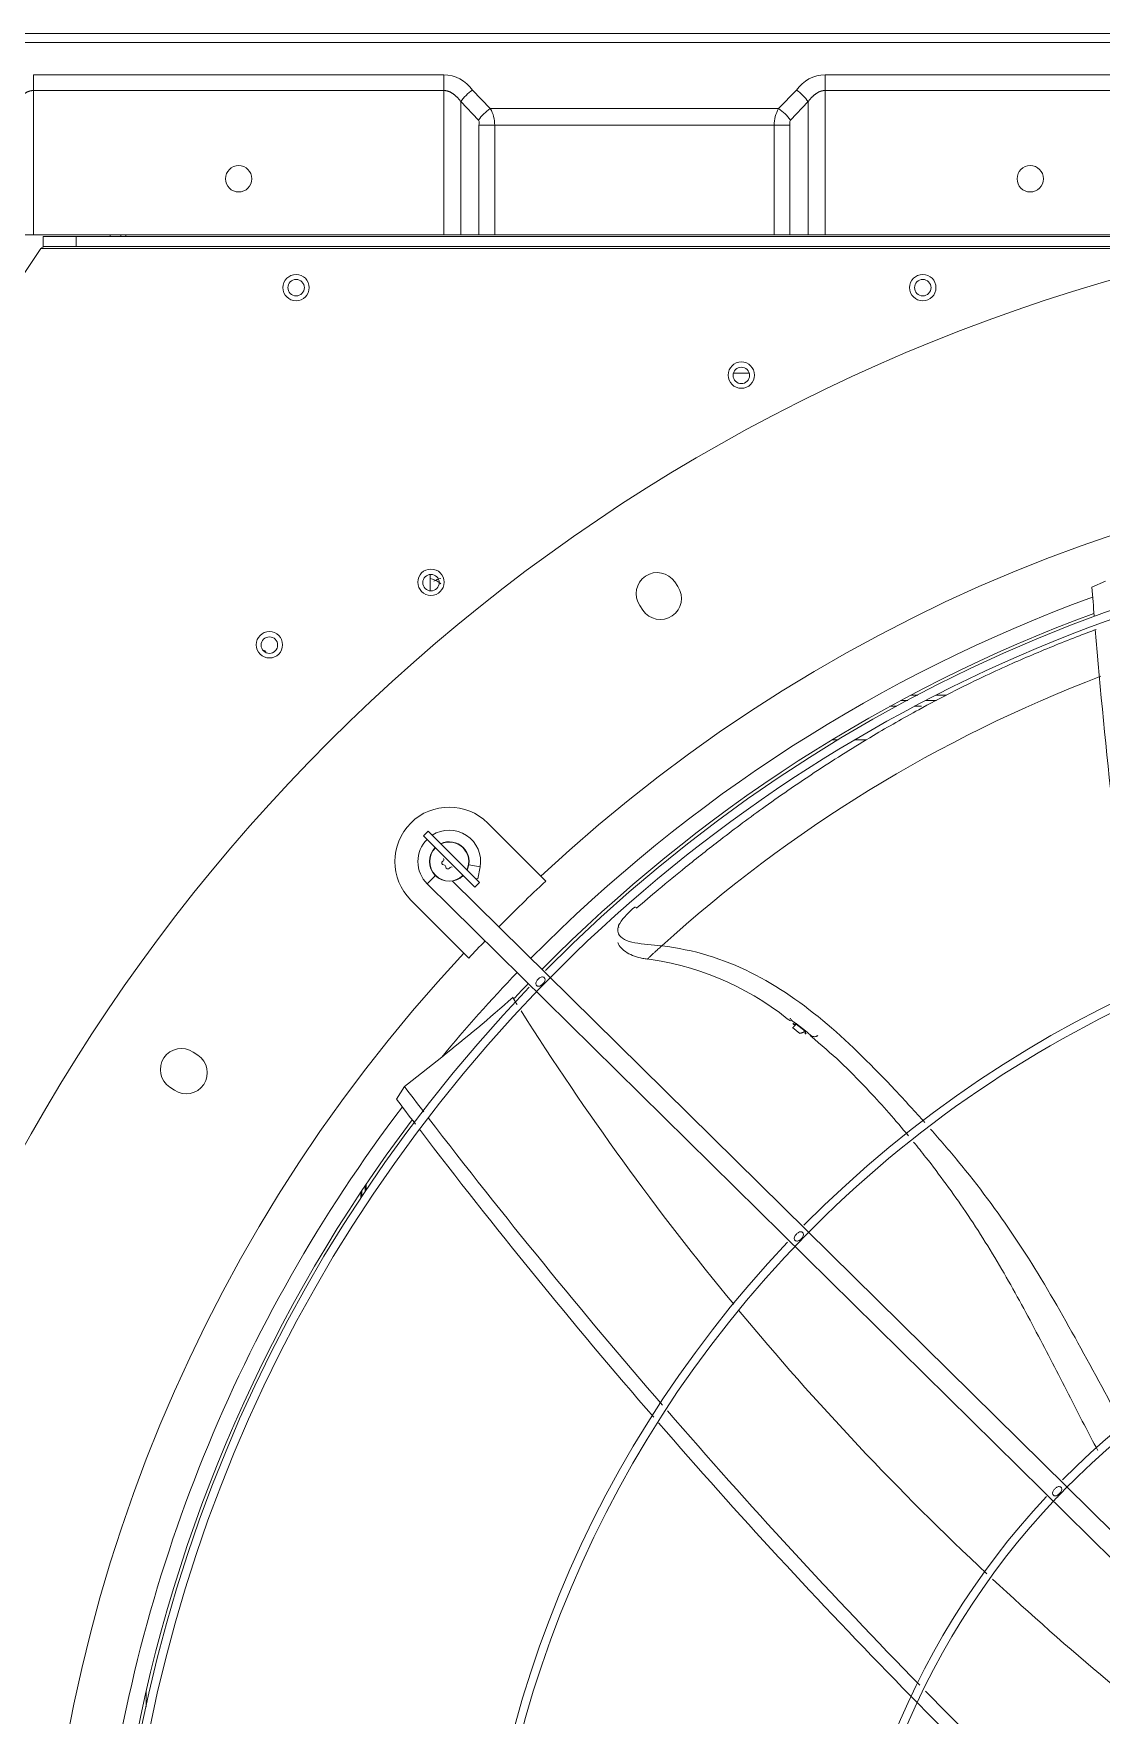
# Model space of a CAD drawing. Header units: millimetres. Extents: x 113490 to 142599, y -20467 to 115.
# Drawn here: x 130817 to 131140, y -10194 to -9684 of the extents above; entities that cross this region are included whole.
import ezdxf

# ---------------------------------------------------------------- set-up
doc = ezdxf.new("R2010")
doc.units = ezdxf.units.MM
doc.layers.add('DV3_0', color=7, linetype='Continuous')

msp = doc.modelspace()

# ---------------------------------------------------------------- linework, layer by layer
at = {"layer": 'DV3_0', "color": 7, "linetype": 'Continuous', "lineweight": 15}
for p, q in [((130738.62, -9684.49), (131853.86, -9684.49)), ((130816.68, -9745.49), (130811.51, -9745.49)), ((130816.68, -9745.49), (130941, -9745.49)), ((130819.58, -9748.99), (130819.58, -9745.99)), ((130819.58, -9745.99), (130829.58, -9745.99)), ((130829.58, -9745.99), (131762.9, -9745.99)), ((130829.58, -9745.99), (130829.58, -9748.99)), ((130844.64, -9745.99), (130844.64, -9745.49)), ((130946.16, -9745.49), (130941, -9745.49)), ((130946.16, -9745.49), (130951.69, -9745.49)), ((130956.46, -9745.49), (130951.69, -9745.49)), ((131041.22, -9745.49), (130956.46, -9745.49)), ((131045.99, -9745.49), (131041.22, -9745.49)), ((131045.99, -9745.49), (131051.51, -9745.49)), ((131056.68, -9745.49), (131051.51, -9745.49)), ((131056.68, -9745.49), (131181, -9745.49)), ((130818.84, -9749.59), (130754.84, -9845.59)), ((130819.58, -9749.17), (130819.58, -9748.99)), ((130829.58, -9748.99), (130819.58, -9748.99)), ((130829.58, -9748.99), (131762.9, -9748.99)), ((131033.63, -9787.36), (131028.85, -9787.36)), ((130936.85, -9853.37), (130936.85, -9848.41)), ((131012.02, -9852.11), (131011.08, -9850.7)), ((131141.65, -9850.46), (131137.55, -9852.32)), ((131000.44, -9857.81), (131001.38, -9859.23)), ((131079.62, -9886.59), (131081.74, -9886.59)), ((131087.11, -9886.59), (131090.42, -9886.59)), ((131058.67, -9898.59), (131060.6, -9898.59)), ((131065.48, -9898.59), (131069.12, -9898.59)), ((130970.46, -9939.88), (130954.35, -9923.77)), ((130936.32, -9926.24), (130934.91, -9927.66)), ((130950.46, -9943.22), (130934.91, -9927.66)), ((130936.32, -9926.24), (130951.88, -9941.8)), ((130946.72, -9939.88), (130947.21, -9939.96)), ((130951.4, -9940.7), (130952.04, -9937.09)), ((130971.96, -9941.37), (130970.46, -9939.88)), ((130936.01, -9942.2), (131278.44, -10279.87)), ((131282, -10274.95), (130943.7, -9941.35)), ((130950.46, -9943.22), (130951.88, -9941.8)), ((130950.64, -9940.57), (130951.4, -9940.7)), ((130931.02, -9947.1), (130947.13, -9963.22)), ((130947.13, -9963.22), (130948.62, -9964.71)), ((131045.18, -9983.09), (131046.19, -9983.77)), ((131046.8, -9985.75), (131048.97, -9987.61)), ((131047.95, -9984.64), (131047.85, -9984.74)), ((131050.74, -9986.77), (131047.95, -9984.64)), ((131052.13, -9988.16), (131053.43, -9989.31)), ((130866.47, -9994.13), (130865.06, -9993.19)), ((130940.39, -9994.73), (130930.04, -10002.89)), ((130857.95, -10003.83), (130859.36, -10004.78)), ((130929.11, -10003.65), (130926.66, -10007.43)), ((130930.04, -10002.89), (130929.11, -10003.65)), ((130915.91, -10037.42), (130915.91, -10035.61)), ((130916.22, -10035.15), (130916.22, -10036.96)), ((130917.2, -10035.48), (130917.2, -10033.68)), ((130917.51, -10033.24), (130917.51, -10035.03)), ((130850.75, -10191.66), (130850.75, -10187.08))]:
    msp.add_line(p, q, dxfattribs=at)
at = {"layer": 'DV3_0', "color": 7, "linetype": 'Continuous', "lineweight": 20}
for p, q in [((130738.62, -9687.14), (131853.86, -9687.14)), ((130941, -9696.95), (130816.68, -9696.95)), ((130816.68, -9701.73), (130816.68, -9696.95)), ((130941, -9701.73), (130941, -9696.95)), ((131181, -9696.95), (131056.68, -9696.95)), ((131056.68, -9701.73), (131056.68, -9696.95)), ((130816.68, -9701.73), (130816.68, -9745.49)), ((130941, -9701.73), (130816.68, -9701.73)), ((130941, -9701.73), (130941, -9745.49)), ((130946.16, -9705.11), (130946.16, -9745.49)), ((130951.55, -9710.7), (130946.16, -9705.11)), ((130955.13, -9707.21), (130949.74, -9701.62)), ((131047.93, -9701.62), (131042.55, -9707.21)), ((131051.51, -9705.11), (131046.13, -9710.7)), ((131051.51, -9705.11), (131051.51, -9745.49)), ((131056.68, -9701.73), (131056.68, -9745.49)), ((131181, -9701.73), (131056.68, -9701.73)), ((131042.55, -9707.21), (130955.13, -9707.21)), ((130951.69, -9712.24), (130956.46, -9712.24)), ((130951.69, -9745.49), (130951.69, -9712.24)), ((131041.22, -9712.24), (130956.46, -9712.24)), ((130956.46, -9745.49), (130956.46, -9712.24)), ((131041.22, -9712.24), (131041.22, -9745.49)), ((131045.99, -9712.24), (131041.22, -9712.24)), ((131045.99, -9712.24), (131045.99, -9745.49)), ((130839.84, -9745.99), (130839.84, -9745.49)), ((130843.16, -9745.99), (130843.16, -9745.49)), ((130818.84, -9749.59), (131773.64, -9749.59)), ((131078.39, -9888.39), (131076.31, -9888.39)), ((131082.62, -9884.99), (131084.77, -9884.99)), ((131085.82, -9888.39), (131083.68, -9888.39)), ((131090.21, -9884.99), (131093.44, -9884.99)), ((130938.47, -9939.71), (130936.01, -9942.2)), ((130948.59, -9936.48), (130952.04, -9937.09)), ((131050.64, -9986.89), (131047.85, -9984.74))]:
    msp.add_line(p, q, dxfattribs=at)
at = {"layer": 'DV3_0', "color": 7, "linetype": 'Continuous', "lineweight": 15}
for centre, radius in [((130878.84, -9728.49), 4), ((131118.84, -9728.49), 4), ((130896.24, -9761.49), 4), ((130896.25, -9761.49), 2.5), ((131086.24, -9761.49), 4), ((131086.25, -9761.49), 2.5), ((131031.24, -9787.99), 4), ((131031.24, -9788.09), 2.5), ((130937.14, -9850.79), 4), ((130937.14, -9850.89), 2.5), ((130888.16, -9869.74), 4), ((130888.16, -9869.84), 2.5)]:
    msp.add_circle(centre, radius, dxfattribs=at)
at = {"layer": 'DV3_0', "color": 7, "linetype": 'Continuous', "lineweight": 20}
for centre, radius, start, end in [((130940.75, -9707.93), 10.99, 35.0742, 88.685), ((131056.93, -9707.93), 10.99, 91.315, 144.9259), ((130949.9, -9711.63), 1.89, 340.9987, 29.2464), ((130947.13, -9712.01), 9.33, 358.5724, 30.9701), ((131050.55, -9712.01), 9.33, 149.0304, 181.427), ((131047.78, -9711.63), 1.89, 150.7542, 199.0007), ((131296.24, -10288.99), 461.75, 110.0855, 135.4011), ((131289.75, -10272.28), 420.46, 110.8294, 132.2399), ((131296.24, -10288.99), 461.75, 136.1456, 140.4114), ((131296.24, -10288.99), 461.75, 142.7915, 173.1384)]:
    msp.add_arc(centre, radius, start, end, dxfattribs=at)
at = {"layer": 'DV3_0', "color": 7, "linetype": 'Continuous', "lineweight": 15}
for centre, radius, start, end in [((130822.12, -9754.47), 5.88, 115.5827, 123.9244), ((131296.24, -10288.99), 551.5, 105.4775, 164.5225), ((131296.24, -10288.99), 477.5, 46.9802, 133.0198), ((131296.24, -10288.99), 456, 45.9967, 135.345), ((131296.24, -10288.99), 453.5, 90, 135.5593), ((131005.76, -9854.26), 6.4, 33.75, 213.75), ((131006.7, -9855.67), 6.4, 213.75, 33.75), ((132973.57, -9714.08), 1841.22, 184.30567, 184.57799), ((131296.24, -10288.99), 457, 110.247, 135.4011), ((132973.57, -9714.08), 1841.22, 184.70532, 188.15423), ((130942.68, -9935.44), 16.5, 45, 225), ((130942.68, -9935.44), 9.5, 135, 225.4011), ((130942.68, -9935.44), 9.5, 350, 122.8178), ((130942.68, -9935.44), 6, 334.4712, 115.5288), ((130942.68, -9935.44), 5.91, 334.7712, 115.2288), ((130942.68, -9935.44), 6, 135, 315), ((130942.68, -9935.44), 5.91, 135, 315), ((130940.43, -9934.83), 0.6, 298.8788, 31.1212), ((130941.01, -9935.88), 0.6, 118.8618, 271.1382), ((130941.04, -9937.08), 0.6, 358.8788, 91.1212), ((130942.24, -9937.11), 0.6, 178.8617, 331.1383), ((130943.29, -9937.69), 0.6, 58.8788, 151.1212), ((131296.24, -10288.99), 475.39, 133.011, 135.4011), ((131296.24, -10288.99), 346, 46.4603, 135.3186), ((131010.87, -9964.97), 19.7, 127.2844, 146.8694), ((131296.24, -10288.99), 343.5, 90, 135.6595), ((130997.55, -9956.16), 3.73, 148.8324, 198.5323), ((130994.99, -9955.01), 1.01, 129.0108, 207.7636), ((130994.16, -9954.11), 0.229, 329.2787, 337.2497), ((131296.24, -10288.99), 475.39, 136.1242, 136.989), ((131296.24, -10288.99), 477.5, 136.9802, 223.0198), ((130991.35, -10050.56), 86.32, 51.4172, 83.6329), ((130996.36, -10052.82), 92.44, 83.3264, 83.4691), ((131296.24, -10288.99), 456, 136.2282, 225.3442), ((131296.24, -10288.99), 453.5, 135.9912, 225.5589), ((131296.24, -10288.99), 457, 136.1533, 136.9627), ((131296.24, -10288.99), 453.5, 135.9166, 135.9912), ((131296.24, -10288.99), 453.5, 135.5593, 135.9166), ((130688.76, -9674.29), 407.44, 308.1421, 312.0989), ((131701.63, -9514.4), 872.25, 211.99842, 212.16586), ((131701.63, -9514.4), 872.25, 212.31442, 219.53683), ((131046.29, -9983.41), 5.58, 321.387, 322.944), ((130861.5, -9998.51), 6.4, 56.25, 236.25), ((130862.92, -9999.45), 6.4, 236.25, 56.25), ((132460.48, -8843.21), 1921.39, 217.15391, 217.44204), ((132396.25, -8898.73), 1840.9, 217.03202, 217.32877), ((131296.24, -10288.99), 457, 142.9574, 169.7123), ((132396.25, -8898.73), 1840.9, 217.39011, 220.89455), ((132460.48, -8843.21), 1921.39, 217.51308, 220.85897), ((131296.24, -10288.99), 346, 136.506, 225.3203), ((131296.24, -10288.99), 343.5, 135.6595, 225.6229), ((131296.24, -10288.99), 236, 46.5586, 135.2674), ((131296.24, -10288.99), 233.5, 90, 135.7261), ((131701.63, -9514.4), 872.25, 219.6863, 226.90224), ((132460.48, -8843.21), 1921.39, 220.9289, 224.29797), ((132396.25, -8898.73), 1840.9, 220.96503, 227.76772), ((131296.24, -10288.99), 236, 136.9648, 225.2631), ((131296.24, -10288.99), 233.5, 136.5342, 225.7814), ((131296.24, -10288.99), 233.5, 135.7261, 136.5342), ((131701.63, -9514.4), 872.25, 227.0594, 233.1795), ((132460.48, -8843.21), 1921.39, 224.37443, 227.39583)]:
    msp.add_arc(centre, radius, start, end, dxfattribs=at)
for centre, major_axis, ratio, start_param, end_param in [((130949.74, -9705.11), (-4.49, -4.33), 0.436952, 4.313983, 5.138233), ((131047.93, -9705.11), (4.49, -4.33), 0.436952, 1.144952, 1.969202), ((130955.13, -9710.7), (-4.49, -4.33), 0.436952, 4.313983, 5.138233), ((131042.55, -9710.7), (4.49, -4.33), 0.436952, 1.144952, 1.969202), ((130886.39, -9874.99), (0, -3.5), 0.386711, 2.52776, 3.209277)]:
    msp.add_ellipse(centre, major_axis=major_axis, ratio=ratio, start_param=start_param, end_param=end_param, dxfattribs=at)
at = {"layer": 'DV3_0', "color": 7, "linetype": 'Continuous', "lineweight": 20}
for points, knots in [([(130816.68, -9701.73), (130816.63, -9701.73), (130816.53, -9701.73), (130816.39, -9701.74), (130816.24, -9701.75), (130816.09, -9701.77), (130815.95, -9701.79), (130815.8, -9701.82), (130815.65, -9701.85), (130815.5, -9701.89), (130815.35, -9701.94), (130815.2, -9701.99), (130815.05, -9702.05), (130814.9, -9702.11), (130814.74, -9702.18), (130814.58, -9702.26), (130814.42, -9702.35), (130814.26, -9702.44), (130814.1, -9702.54), (130813.93, -9702.65), (130813.76, -9702.77), (130813.59, -9702.89), (130813.42, -9703.03), (130813.24, -9703.18), (130813.06, -9703.34), (130812.88, -9703.51), (130812.69, -9703.7), (130812.5, -9703.89), (130812.31, -9704.1), (130812.11, -9704.33), (130811.91, -9704.57), (130811.71, -9704.83), (130811.58, -9705.01), (130811.51, -9705.11)], [0, 0, 0, 0, 0.024413, 0.048868, 0.073403, 0.098058, 0.122876, 0.147897, 0.173164, 0.198721, 0.224613, 0.250887, 0.277591, 0.304774, 0.33249, 0.360793, 0.38974, 0.419391, 0.449809, 0.481061, 0.513216, 0.546348, 0.580533, 0.615853, 0.652392, 0.69024, 0.729488, 0.770232, 0.812573, 0.856611, 0.902453, 0.950186, 1, 1, 1, 1]), ([(130946.16, -9705.11), (130946.1, -9705.01), (130945.96, -9704.83), (130945.76, -9704.57), (130945.57, -9704.33), (130945.37, -9704.1), (130945.18, -9703.89), (130944.99, -9703.7), (130944.8, -9703.51), (130944.62, -9703.34), (130944.44, -9703.18), (130944.26, -9703.03), (130944.09, -9702.89), (130943.92, -9702.77), (130943.75, -9702.65), (130943.58, -9702.54), (130943.42, -9702.44), (130943.26, -9702.35), (130943.1, -9702.26), (130942.94, -9702.18), (130942.78, -9702.11), (130942.63, -9702.05), (130942.48, -9701.99), (130942.32, -9701.94), (130942.17, -9701.89), (130942.02, -9701.85), (130941.88, -9701.82), (130941.73, -9701.79), (130941.58, -9701.77), (130941.44, -9701.75), (130941.29, -9701.74), (130941.15, -9701.73), (130941.05, -9701.73), (130941, -9701.73)], [0, 0, 0, 0, 0.049764, 0.097517, 0.143364, 0.187409, 0.229756, 0.270506, 0.309759, 0.347611, 0.384155, 0.419479, 0.453668, 0.486804, 0.518962, 0.550217, 0.580639, 0.610293, 0.639243, 0.667548, 0.695267, 0.722453, 0.749159, 0.775436, 0.80133, 0.82689, 0.85216, 0.877183, 0.902004, 0.92666, 0.951207, 0.975655, 1, 1, 1, 1]), ([(131056.68, -9701.73), (131056.63, -9701.73), (131056.53, -9701.73), (131056.39, -9701.74), (131056.24, -9701.75), (131056.09, -9701.77), (131055.95, -9701.79), (131055.8, -9701.82), (131055.65, -9701.85), (131055.5, -9701.89), (131055.35, -9701.94), (131055.2, -9701.99), (131055.05, -9702.05), (131054.9, -9702.11), (131054.74, -9702.18), (131054.58, -9702.26), (131054.42, -9702.35), (131054.26, -9702.44), (131054.1, -9702.54), (131053.93, -9702.65), (131053.76, -9702.77), (131053.59, -9702.89), (131053.42, -9703.03), (131053.24, -9703.18), (131053.06, -9703.34), (131052.88, -9703.51), (131052.69, -9703.7), (131052.5, -9703.89), (131052.31, -9704.1), (131052.11, -9704.33), (131051.91, -9704.57), (131051.71, -9704.83), (131051.58, -9705.01), (131051.51, -9705.11)], [0, 0, 0, 0, 0.024413, 0.048868, 0.073403, 0.098058, 0.122876, 0.147897, 0.173164, 0.198721, 0.224613, 0.250887, 0.277591, 0.304774, 0.33249, 0.360793, 0.38974, 0.419391, 0.449809, 0.481061, 0.513216, 0.546348, 0.580533, 0.615853, 0.652392, 0.69024, 0.729488, 0.770232, 0.812573, 0.856611, 0.902453, 0.950186, 1, 1, 1, 1]), ([(130998.94, -9949.29), (130998.97, -9949.24), (130999.05, -9949.23), (130999.26, -9949.34), (130999.39, -9949.45), (130999.48, -9949.58)], [0, 0, 0, 0, 0.5, 0.5, 1, 1, 1, 1])]:
    msp.add_open_spline(points, degree=3, knots=knots, dxfattribs=at)
at = {"layer": 'DV3_0', "color": 7, "linetype": 'Continuous', "lineweight": 15}
for points, knots in [([(130940.18, -9851.26), (130940.01, -9851.13), (130938.99, -9850.42), (130937.86, -9849.9), (130936.89, -9849.61)], [0.35476445, 0.35476445, 0.35476445, 0.35476445, 0.36956171, 0.43861961, 0.43861961, 0.43861961, 0.43861961]), ([(131138.78, -9865.09), (131137.08, -9865.72), (131132.94, -9867.29), (131124.09, -9870.8), (131114.51, -9874.84), (131103.93, -9879.71), (131094.76, -9884.23), (131083.69, -9890.07), (131070.07, -9897.83), (131054.47, -9907.59), (131039.01, -9918.22), (131025.71, -9928.12), (131014.99, -9936.61), (131006.56, -9943.53), (131001.69, -9947.69), (130999.48, -9949.58)], [0.2372655, 0.2372655, 0.2372655, 0.2372655, 0.2629324, 0.3003611, 0.375216, 0.4179257, 0.4668403, 0.518544, 0.5907456, 0.6811722, 0.7688048, 0.8461038, 0.908484, 0.9586231, 1, 1, 1, 1]), ([(130946.91, -9939.66), (130946.93, -9939.68), (130946.98, -9939.73), (130947.08, -9939.83), (130947.17, -9939.92), (130947.21, -9939.96)], [0.93699996, 0.93699996, 0.93699996, 0.93699996, 0.94570082, 0.97250001, 1, 1, 1, 1]), ([(130993.76, -9959.98), (130993.9, -9960.31), (130994.25, -9961.13), (130995.59, -9962.43), (130998.32, -9964.19), (131000.84, -9964.71), (131002.79, -9965.07)], [0, 0, 0, 0, 0.112555, 0.329721, 0.555034, 1, 1, 1, 1]), ([(130994.01, -9957.34), (130994.31, -9958.06), (130994.93, -9958.62), (130996.64, -9959.5), (130997.74, -9959.81), (131000.19, -9960.27), (131001.54, -9960.43), (131004.25, -9960.71), (131005.62, -9960.83), (131006.87, -9960.98)], [0, 0, 0, 0, 0.25, 0.25, 0.5, 0.5, 0.75, 0.75, 1, 1, 1, 1]), ([(131002.71, -9965.05), (131002.71, -9965.04), (131002.77, -9964.98), (131002.97, -9964.78), (131003.35, -9964.43), (131003.76, -9964.05), (131004.31, -9963.53), (131005.01, -9962.9), (131005.9, -9962.09), (131006.66, -9961.4), (131007.1, -9961)], [0.4374993, 0.4374993, 0.4374993, 0.4374993, 0.4998211, 0.6248762, 0.6874038, 0.7499314, 0.812459, 0.8749866, 0.9375141, 0.9999949, 0.9999949, 0.9999949, 0.9999949]), ([(131086.91, -10014.59), (131083.95, -10011.28), (131080.94, -10008.01), (131071.29, -9997.77), (131064.49, -9990.88), (131050.03, -9978.58), (131042.36, -9973.17), (131025.77, -9964.95), (131016.85, -9962.12), (131007.1, -9961)], [0.5671555, 0.5671555, 0.5671555, 0.5671555, 0.625, 0.625, 0.75, 0.75, 0.875, 0.875, 1, 1, 1, 1]), ([(130969.18, -9973.03), (130969.14, -9972.98), (130969.06, -9972.89), (130968.95, -9972.65), (130968.91, -9972.25), (130969.09, -9971.82), (130969.35, -9971.43), (130969.63, -9971.12), (130969.93, -9970.84), (130970.31, -9970.57), (130970.73, -9970.39), (130971.12, -9970.42), (130971.36, -9970.53), (130971.45, -9970.61), (130971.5, -9970.65)], [0, 0, 0, 0, 0.040441, 0.08184, 0.180502, 0.319168, 0.407275, 0.502441, 0.597059, 0.684342, 0.821198, 0.918588, 0.959713, 1, 1, 1, 1]), ([(130971.5, -9970.65), (130971.54, -9970.69), (130971.62, -9970.78), (130971.73, -9971.02), (130971.77, -9971.42), (130971.59, -9971.85), (130971.33, -9972.24), (130971.05, -9972.55), (130970.75, -9972.83), (130970.37, -9973.1), (130969.95, -9973.28), (130969.56, -9973.26), (130969.32, -9973.14), (130969.23, -9973.07), (130969.18, -9973.03)], [0, 0, 0, 0, 0.040419, 0.081737, 0.180004, 0.318741, 0.407079, 0.502384, 0.597672, 0.685216, 0.821732, 0.918627, 0.959704, 1, 1, 1, 1]), ([(131047.95, -9984.63), (131047.89, -9984.59), (131047.74, -9984.49), (131047.42, -9984.28), (131047.02, -9984.02), (131046.52, -9983.62), (131046.18, -9983.25), (131046.05, -9982.95), (131046.03, -9982.9)], [0, 0, 0, 0, 0.0427487, 0.1089556, 0.23488, 0.3499859, 0.5247423, 0.5619881, 0.5619881, 0.5619881, 0.5619881]), ([(131047.85, -9984.74), (131047.83, -9984.74), (131047.8, -9984.72), (131047.74, -9984.73), (131047.67, -9984.73), (131047.58, -9984.75), (131047.47, -9984.77), (131047.3, -9984.79), (131047.13, -9984.8), (131046.96, -9984.75), (131046.85, -9984.62), (131046.99, -9984.48), (131047.06, -9984.41)], [0, 0, 0, 0, 0.012044, 0.035772, 0.072016, 0.120628, 0.180709, 0.274151, 0.441021, 0.561352, 0.790208, 1, 1, 1, 1]), ([(131047.85, -9984.74), (131047.8, -9984.79), (131047.72, -9984.87), (131047.61, -9984.99), (131047.5, -9985.1), (131047.4, -9985.2), (131047.31, -9985.3), (131047.23, -9985.39), (131047.16, -9985.47), (131047.1, -9985.55), (131047.05, -9985.61), (131047, -9985.67), (131046.97, -9985.72), (131046.94, -9985.76), (131046.93, -9985.8), (131046.92, -9985.82), (131046.92, -9985.84), (131046.93, -9985.85), (131046.93, -9985.85)], [0, 0, 0, 0, 0.031475, 0.0625958, 0.0933628, 0.1237773, 0.1538417, 0.1835592, 0.2129345, 0.2419735, 0.2706833, 0.2990728, 0.3271542, 0.3549404, 0.3824438, 0.4096765, 0.4366503, 0.4569653, 0.4569653, 0.4569653, 0.4569653]), ([(131050.64, -9986.89), (131050.58, -9986.92), (131050.46, -9986.98), (131050.28, -9987.07), (131050.1, -9987.15), (131049.94, -9987.23), (131049.78, -9987.29), (131049.62, -9987.35), (131049.48, -9987.4), (131049.34, -9987.45), (131049.22, -9987.48), (131049.11, -9987.5), (131049.01, -9987.51), (131048.92, -9987.5), (131048.85, -9987.48), (131048.79, -9987.45), (131048.76, -9987.42), (131048.75, -9987.4)], [0, 0, 0, 0, 0.0314072, 0.063257, 0.0955249, 0.1281906, 0.1612384, 0.1946578, 0.2284443, 0.2625995, 0.2971318, 0.332057, 0.3673985, 0.4031877, 0.4394642, 0.4762758, 0.5136785, 0.5136785, 0.5136785, 0.5136785]), ([(131050.88, -9987.46), (131050.84, -9987.51), (131050.78, -9987.59), (131050.66, -9987.67), (131050.6, -9987.64), (131050.6, -9987.5), (131050.63, -9987.33), (131050.68, -9987.16), (131050.71, -9987.02), (131050.71, -9986.95), (131050.67, -9986.9), (131050.65, -9986.89), (131050.64, -9986.89)], [0, 0, 0, 0, 0.127334, 0.220789, 0.468502, 0.604215, 0.74663, 0.891503, 0.957481, 0.981971, 0.990853, 1, 1, 1, 1]), ([(131054.46, -9988.15), (131054.42, -9988.18), (131054.34, -9988.23), (131054.22, -9988.31), (131054.11, -9988.37), (131053.99, -9988.42), (131053.88, -9988.46), (131053.78, -9988.49), (131053.62, -9988.52), (131053.4, -9988.54), (131053.07, -9988.5), (131052.68, -9988.37), (131052.2, -9988.09), (131051.8, -9987.78), (131051.5, -9987.49), (131051.29, -9987.29), (131051.13, -9987.12), (131051, -9987), (131050.93, -9986.93), (131050.87, -9986.87), (131050.8, -9986.82), (131050.76, -9986.78), (131050.74, -9986.77)], [0, 0, 0, 0, 0.032342, 0.063135, 0.092386, 0.120131, 0.146436, 0.171383, 0.195073, 0.258132, 0.321275, 0.421155, 0.547116, 0.703173, 0.766665, 0.832575, 0.904454, 0.924849, 0.944576, 0.964005, 0.982714, 1, 1, 1, 1]), ([(131053.43, -9989.31), (131056.7, -9992.12), (131062.11, -9996.77), (131069.58, -10004.57), (131076.1, -10011.72), (131079.97, -10016.24), (131081.92, -10018.59)], [0, 0, 0, 0, 0.0665262, 0.1303545, 0.1795293, 0.2312581, 0.2312581, 0.2312581, 0.2312581]), ([(131147.04, -10106.65), (131146.06, -10104.85), (131145.08, -10103.04), (131139.31, -10092.33), (131134.56, -10083.48), (131124.76, -10066.14), (131119.71, -10057.66), (131108.88, -10041.45), (131103.08, -10033.74), (131094.25, -10023.01), (131091.46, -10019.74), (131088.62, -10016.53)], [0.0997666, 0.0997666, 0.0997666, 0.0997666, 0.125, 0.125, 0.25, 0.25, 0.375, 0.375, 0.5, 0.5, 0.5559137, 0.5559137, 0.5559137, 0.5559137]), ([(131083.47, -10020.47), (131084.72, -10022), (131090.21, -10028.86), (131099.73, -10041.87), (131111.02, -10060.03), (131121.3, -10079.1), (131130.45, -10097), (131136.52, -10108.76), (131139.3, -10113.93)], [0.2450626, 0.2450626, 0.2450626, 0.2450626, 0.2785483, 0.3937658, 0.5184271, 0.640965, 0.7604313, 0.861417, 0.861417, 0.861417, 0.861417]), ([(131047.51, -10050.27), (131047.47, -10050.22), (131047.39, -10050.13), (131047.28, -10049.89), (131047.24, -10049.49), (131047.42, -10049.06), (131047.68, -10048.67), (131047.95, -10048.36), (131048.26, -10048.08), (131048.63, -10047.81), (131049.05, -10047.62), (131049.45, -10047.65), (131049.69, -10047.77), (131049.78, -10047.85), (131049.82, -10047.88)], [0, 0, 0, 0, 0.040471, 0.081926, 0.180876, 0.319892, 0.408079, 0.503208, 0.597701, 0.68481, 0.821378, 0.918632, 0.959731, 1, 1, 1, 1]), ([(131049.82, -10047.88), (131049.86, -10047.93), (131049.94, -10048.02), (131050.06, -10048.26), (131050.1, -10048.66), (131049.92, -10049.09), (131049.65, -10049.48), (131049.38, -10049.79), (131049.07, -10050.07), (131048.7, -10050.34), (131048.28, -10050.52), (131047.89, -10050.5), (131047.65, -10050.39), (131047.56, -10050.31), (131047.51, -10050.27)], [0, 0, 0, 0, 0.040443, 0.081793, 0.180216, 0.319289, 0.407802, 0.503208, 0.598506, 0.68594, 0.822069, 0.918689, 0.959722, 1, 1, 1, 1]), ([(131125.85, -10127.51), (131125.81, -10127.47), (131125.73, -10127.38), (131125.61, -10127.14), (131125.57, -10126.73), (131125.75, -10126.3), (131126.01, -10125.91), (131126.29, -10125.6), (131126.59, -10125.32), (131126.96, -10125.05), (131127.38, -10124.86), (131127.77, -10124.89), (131128.01, -10125), (131128.1, -10125.08), (131128.15, -10125.12)], [0, 0, 0, 0, 0.040529, 0.082096, 0.181604, 0.321297, 0.409637, 0.504692, 0.598943, 0.685714, 0.821727, 0.918717, 0.959765, 1, 1, 1, 1]), ([(131128.15, -10125.12), (131128.19, -10125.17), (131128.27, -10125.26), (131128.38, -10125.5), (131128.42, -10125.9), (131128.24, -10126.33), (131127.98, -10126.72), (131127.7, -10127.03), (131127.4, -10127.31), (131127.03, -10127.58), (131126.61, -10127.77), (131126.22, -10127.74), (131125.99, -10127.63), (131125.89, -10127.55), (131125.85, -10127.51)], [0, 0, 0, 0, 0.040488, 0.081902, 0.180627, 0.320355, 0.409206, 0.504808, 0.600124, 0.687341, 0.822717, 0.918807, 0.959755, 1, 1, 1, 1])]:
    msp.add_open_spline(points, degree=3, knots=knots, dxfattribs=at)
msp.add_open_spline([(130940.12, -9849.6), (130939.38, -9849.82), (130938.67, -9850.12), (130938, -9850.49)], degree=3, dxfattribs=at)

doc.saveas('drawing.dxf')
